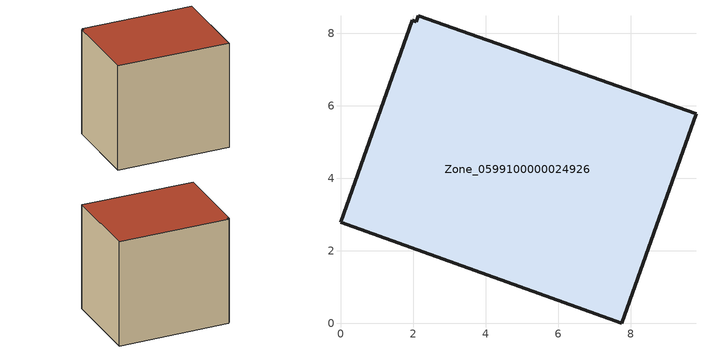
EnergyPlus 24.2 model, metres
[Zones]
Zone_0599100000024926
 floor ground (C_G): 0,2.79 1.98,8.35 2.09,8.31 2.15,8.48 9.8,5.78 7.75,0 z0.51
 wall outside (C_F): 0,2.79 7.75,0 9.8,5.78 2.15,8.48 2.09,8.31 1.98,8.35 0,2.79 z0.51:8.4
 roof outside (C_R): 1.98,8.35 0,2.79 7.75,0 9.8,5.78 2.15,8.48 2.09,8.31 z8.4
[BUILDING]
Pand.0599100000024926: North Axis=0; Terrain=City; Loads Convergence Tolerance Value=0.04; Temperature Convergence Tolerance Value=0.4; Solar Distribution=FullExterior; Maximum Number of Warmup Days=25; Minimum Number of Warmup Days=1
[Site:Location]
Rotterdam.The.Hague.AP_ZH_NLD Design_Conditions: Latitude=51.96; Longitude=4.45; Time Zone=1; Elevation=-4.5
[SITE:GROUNDTEMPERATURE:BUILDINGSURFACE]
18, 18, 18, 18, 18, 18, 18, 18, 18, 18, 18, 18
[MATERIAL] Thermal Absorptance=0.9; Solar Absorptance=0.7; Visible Absorptance=0.7
Name | Roughness | Thickness | Conductivity | Density | Specific Heat
G.TI.1965-1974 | MediumSmooth | 0.15 | 0.882353 | 540 | 1210
F.TI.1965-1974 | Rough | 0.3 | 0.697674 | 1920 | 840
R.TI.1965-1974 | MediumRough | 0.2 | 0.232558 | 1500 | 1000
[CONSTRUCTION]
C_G: G.TI.1965-1974
C_F: F.TI.1965-1974
C_R: R.TI.1965-1974
[ZONE]
Zone_0599100000024926: Type=1; Multiplier=1; Ceiling Height=Autocalculate; Volume=Autocalculate; Floor Area=autocalculate; Part of Total Floor Area=Yes
[ZONEINFILTRATION:DESIGNFLOWRATE]
Infil_Zone_0599100000024926: Zone or ZoneList or Space or SpaceList=Zone_0599100000024926; Schedule=AlwaysOn; Design Flow Rate Calculation Method=Flow/Area; Flow Rate per Floor Area=0.003; Constant Term Coefficient=1; Temperature Term Coefficient=0; Velocity Term Coefficient=0; Velocity Squared Term Coefficient=0
[HVACTEMPLATE:ZONE:IDEALLOADSAIRSYSTEM]
Zone_0599100000024926: Maximum Heating Supply Air Temperature=50; Minimum Cooling Supply Air Temperature=13; Maximum Heating Supply Air Humidity Ratio=0.0156; Minimum Cooling Supply Air Humidity Ratio=0.0077; Heating Limit=NoLimit; Cooling Limit=NoLimit; Dehumidification Control Type=ConstantSensibleHeatRatio; Cooling Sensible Heat Ratio=0.7; Dehumidification Setpoint=60; Humidification Control Type=None; Humidification Setpoint=30; Outdoor Air Method=None; Outdoor Air Flow Rate per Person=0.00944; Outdoor Air Flow Rate per Zone Floor Area=0; Outdoor Air Flow Rate per Zone=0; Demand Controlled Ventilation Type=None; Outdoor Air Economizer Type=NoEconomizer; Heat Recovery Type=None; Sensible Heat Recovery Effectiveness=0.7; Latent Heat Recovery Effectiveness=0.65
[ZONECONTROL:THERMOSTAT]
ThermostatControl_Zone_0599100000024926: Zone or ZoneList=Zone_0599100000024926; Control Type Schedule=DualSetpointControlType; Control 1=Thermostat_Zone_0599100000024926; Temperature Difference Between Cutout And Setpoint=0
[THERMOSTATSETPOINT:DUALSETPOINT]
Thermostat_Zone_0599100000024926: Heating Setpoint Temperature Schedule=HeatingSetpoint_Zone_0599100000024926; Cooling Setpoint Temperature Schedule=CoolingSetpoint_Zone_0599100000024926
[SCHEDULE:COMPACT]
HeatingSetpoint_Zone_0599100000024926: Through: 12/31, For: AllDays, Until: 24:00, 21
CoolingSetpoint_Zone_0599100000024926: Through: 12/31, For: AllDays, Until: 24:00, 24
DualSetpointControlType: Through: 12/31, For: AllDays, Until: 24:00, 4
AlwaysOn: Through: 12/31, For: AllDays, Until: 24:00, 1
